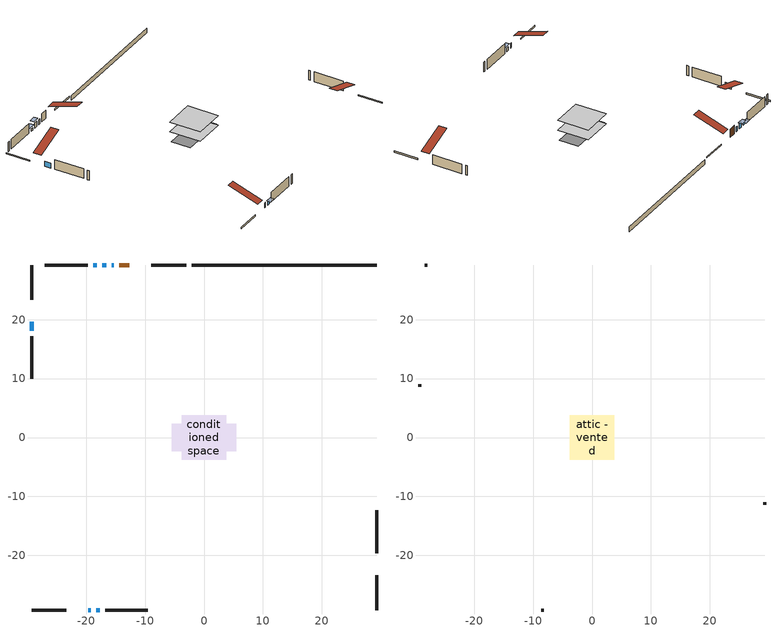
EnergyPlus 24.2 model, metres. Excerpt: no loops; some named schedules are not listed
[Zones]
conditioned space
 floor adiabatic (AdiabaticFloorConstruction): -3.76,-3.76 -3.76,3.76 3.76,3.76 3.76,-3.76 z0.15
 floor foundation (Slab1 construction): -5.5,-2.35 -5.5,2.35 5.5,2.35 5.5,-2.35 z-0.99
 wall outside (RimJoist1 construction): -3.04,29.29 -8.92,29.29 / -29.29,-29.29 -23.4,-29.29 / -29.29,29.29 -29.29,23.4 / 29.29,-29.29 29.29,-23.4 z0.15:0.45
 wall outside (AdiabaticWallConstruction 1): -12.71,29.29 -14.39,29.29 z0.15:2.18
 wall outside (AdiabaticWallConstruction): -29.29,19.61 -29.29,18.1 / -15.32,29.29 -15.64,29.29 / -19.62,-29.29 -19.24,-29.29 z0.15:1.37; -16.56,29.29 -17.3,29.29 z0.15:1.52; -18.23,29.29 -18.84,29.29 z0.15:0.79; -18.31,-29.29 -17.68,-29.29 z0.15:1.01
 wall outside (Wall1 construction): -19.77,29.29 -27.01,29.29 / -16.75,-29.29 -9.51,-29.29 / -29.29,17.17 -29.29,9.93 / 29.29,-19.61 29.29,-12.38 z0.15:2.59
 wall foundation (FoundationWall1 construction): 29.29,29.29 -2.11,29.29 z-0.99:0.15
 window (WindowConstruction): -29.29,19.61 -29.29,18.1 z0.15:1.37
 window (WindowConstruction 1): -15.32,29.29 -15.64,29.29 z0.15:1.37
 window (WindowConstruction 2): -16.57,29.29 -17.3,29.29 z0.15:1.52
 window (WindowConstruction 3): -18.23,29.29 -18.84,29.29 z0.15:0.78
 window (WindowConstruction 4): -19.61,-29.29 -19.24,-29.29 z0.15:1.37
 window (WindowConstruction 5): -18.31,-29.29 -17.68,-29.29 z0.15:1.01
 door (Door): -12.71,29.29 -14.39,29.29 z0.15:2.18
 ceiling adiabatic (AdiabaticFloorConstruction): 3.76,-3.76 3.76,3.76 -3.76,3.76 -3.76,-3.76 z0.15
attic - vented
 floor to conditioned space (Floor1 construction Reversed): -3.76,-3.76 -3.76,3.76 3.76,3.76 3.76,-3.76 z2.59
 wall outside (Wall2 construction): -27.94,29.29 -28.36,29.29 / -8.58,-29.29 -8.16,-29.29 / -29.29,9 -29.29,8.58 / 29.29,-11.45 29.29,-11.03 z0.15:2.59
 roof outside (Roof1 construction): -11.78,29.29,2.59 -11.78,21.97,5.03 -9.85,21.97,5.03 -9.85,29.29,2.59; -20.54,-29.29,2.59 -20.54,-21.97,5.03 -22.47,-21.97,5.03 -22.47,-29.29,2.59; -29.29,20.54,2.59 -21.97,20.54,5.03 -21.97,22.47,5.03 -29.29,22.47,2.59; 29.29,-20.54,2.59 21.97,-20.54,5.03 21.97,-22.47,5.03 29.29,-22.47,2.59
shading: -17.76,29.29 -16.1,29.29 -16.1,30.2 -17.76,30.2 z1.98; -19.3,29.29 -17.77,29.29 -17.77,30.2 -19.3,30.2 z1.24; -17.22,-29.29 -18.77,-29.29 -18.77,-30.2 -17.22,-30.2 z1.47
[Building]
Building 1: Terrain=Suburbs
[Site:Location]
London AP_ON: Latitude {deg}=43.03; Longitude {deg}=-81.15; Time Zone {hr}=-5; Elevation {m}=278; Keep Site Location Information=Yes
[Site:GroundTemperature:Shallow]
3.98693, 1.93205, 1.76749, 2.74264, 6.6573, 10.5537, 13.9317, 16.0716, 16.2534, 14.513, 11.2211, 7.44421
[Site:WaterMainsTemperature]
Calculation Method=Schedule; Temperature Schedule=mains temperature schedule
[Material] Roughness=Rough; Thermal Absorptance=0.9
Name | Thickness {m} | Conductivity {W/m-K} | Density {kg/m3} | Specific Heat {J/kg-K} | Solar Absorptance | Visible Absorptance
asphalt or fiberglass shingles | 0.00635 | 0.162714 | 1121.4 | 1465.45 | 0.4 | 0.4
ceiling loosefill ins | 0.169333 | 0.0480833 | 16.02 | 1046.75 | 0.7 | 0.7
ceiling stud and cavity | 0.1397 | 0.177487 | 65.682 | 1177.47 | 0.7 | 0.7
concrete 4.0 in. | 0.1016 | 1.803125 | 2242.8 | 837.4 | 0.7 | 0.7
concrete 8.0 in. | 0.2032 | 1.803125 | 2242.8 | 837.4 | 0.7 | 0.7
door material | 0.04445 | 0.053851 | 512.64 | 1214.23 | 0.7 | 0.7
floor covering | 0.0127 | 0.0433444 | 54.468 | 1339.84 | 0.6 | 0.6
floor rigid ins; wall rigid ins | 0.512978 | 0.029427 | 32.04 | 1214.23 | 0.7 | 0.7
floor stud and cavity | 0.1397 | 1.75129 | 37.0049 | 1207.88 | 0.7 | 0.7
furniture material conditioned space 1 | 0.1524 | 0.115458 | 640.8 | 1214.23 | 0.6 | 0.6
gypsum board | 0.0127 | 0.160291 | 801 | 837.4 | 0.6 | 0.6
osb sheathing 0.5 in. | 0.0127 | 0.115458 | 512.64 | 1214.23 | 0.7 | 0.7
osb sheathing 0.75 in. | 0.01905 | 0.115458 | 512.64 | 1214.23 | 0.7 | 0.7
rim joist stud and cavity | 0.0508 | 24.0425 | 6.31874 | 1174.65 | 0.6 | 0.6
wall stud and cavity | 0.1397 | 0.115654 | 139.0536 | 1170.24 | 0.7 | 0.7
wall stud and cavity 1 | 0.0889 | 6.9971 | 50.32683 | 1063.81 | 0.6 | 0.6
wall stud and cavity 2 | 0.0889 | 0.380278 | 52.3479 | 1209.89 | 0.7 | 0.7
wall stud and cavity 3 | 0.0889 | 0.391764 | 83.0341 | 1211.67 | 0.7 | 0.7
wood siding | 0.0254 | 0.102417 | 544.68 | 1172.36 | 0.4 | 0.4
wood siding 1 | 0.00254 | 0.102417 | 544.68 | 1172.36 | 0.4 | 0.4
wood siding 2; wood siding 3; wood siding 4 | 0.0254 | 0.102417 | 544.68 | 1172.36 | 0.7 | 0.7
[WindowMaterial:SimpleGlazingSystem]
Name | U-Factor {W/m2-K} | Solar Heat Gain Coefficient
WindowMaterial | 3.95416 | 0.67
WindowMaterial 1 | 4.43054 | 0.64
WindowMaterial 2 | 3.89568 | 0.68
WindowMaterial 3 | 4.31755 | 0.65
WindowMaterial 4 | 4.20513 | 0.66
[Construction]
AdiabaticFloorConstruction: floor stud and cavity, floor rigid ins, osb sheathing 0.75 in., floor covering
AdiabaticWallConstruction: wood siding 3, wall rigid ins, wall stud and cavity 2, gypsum board
AdiabaticWallConstruction 1: wood siding 4, wall rigid ins, wall stud and cavity 2, gypsum board
Door: door material
Floor1 construction Reversed: gypsum board, ceiling stud and cavity, ceiling loosefill ins
FoundationWall1 construction: concrete 8.0 in.
furniture construction conditioned space 1: furniture material conditioned space 1
PartitionWallConstruction: gypsum board, wall stud and cavity 3, gypsum board
RimJoist1 construction: wood siding 2, rim joist stud and cavity
Roof1 construction: asphalt or fiberglass shingles
Slab1 construction: concrete 4.0 in.
Wall1 construction: wood siding, osb sheathing 0.5 in., wall stud and cavity, gypsum board
Wall2 construction: wood siding 1, wall stud and cavity 1
WindowConstruction: WindowMaterial
WindowConstruction 1; WindowConstruction 3: WindowMaterial 1
WindowConstruction 2: WindowMaterial 2
WindowConstruction 4: WindowMaterial 3
WindowConstruction 5: WindowMaterial 4
[Zone] Multiplier=1; Part of Total Floor Area=Yes
Name | Volume {m3}
attic - vented | 22.3772
conditioned space | 195
[Space]
Name | Zone | Volume {m3}
attic - vented 1 | attic - vented | 22.3772
conditioned space 1 | conditioned space | 195
[ZoneInfiltration:EffectiveLeakageArea]
infil attic - vented 1: Zone or Space=attic - vented 1; Schedule=Always On Discrete; Effective Air Leakage Area {cm2}=2465.02; Stack Coefficient=0.000339249; Wind Coefficient=1.24446e-05
[ZoneMixing]
whole house fan mix: Zone or Space=attic - vented; Schedule=Always On Continuous; Design Flow Rate Calculation Method=Flow/Zone; Design Flow Rate {m3/s}=0; Source Zone or Space=conditioned space
[SurfaceProperty:ExposedFoundationPerimeter]
Slab1: Exposed Perimeter Calculation Method=TotalExposedPerimeter; Total Exposed Perimeter {m}=31.395
[InternalMass] Zone or ZoneList=conditioned space; Space or SpaceList=conditioned space 1
Name | Construction | Surface Area {m2}
furniture mass conditioned space 1 | furniture construction conditioned space 1 | 43.2798
partition wall mass | PartitionWallConstruction | 108.2
[Lights]
interior lighting: Zone or ZoneList or Space or SpaceList=conditioned space 1; Schedule=interior lighting schedule; Design Level Calculation Method=LightingLevel; Lighting Level {W}=343.2; Return Air Fraction=0; Fraction Radiant=0.6; Fraction Visible=0.2; Fraction Replaceable=1
[People]
occupants: Zone or ZoneList or Space or SpaceList=conditioned space 1; Number of People Schedule=occupants schedule; Number of People Calculation Method=People; Number of People=3; Fraction Radiant=0.314171; Sensible Heat Fraction=0.56303; Activity Level Schedule=occupants activity schedule; Carbon Dioxide Generation Rate {m3/s-W}=0; Enable ASHRAE 55 Comfort Warnings=No; Mean Radiant Temperature Calculation Type=EnclosureAveraged
[ElectricEquipment] Zone or ZoneList or Space or SpaceList=conditioned space 1; Design Level Calculation Method=EquipmentLevel
Name | Schedule | Design Level {W} | Fraction Latent | Fraction Radiant | Fraction Lost
clothes dryer | clothes dryer schedule | 140.772 | 0.015 | 0.081 | 0.85
clothes washer | clothes washer schedule | 32.1985 | 0.03 | 0.162 | 0.7
cooking range | cooking range schedule | 215.147 | 0.08 | 0.432 | 0.2
dishwasher | dishwasher schedule | 66.8632 | 0.3 | 0.18 | 0.4
fridge | fridge schedule | 72.9452 | 0 | 0.6 | 0
mech vent bath fan 0 | mech vent bath fan 0 schedule | 50.2 | 0 | 0 | 1
mech vent house fan | mech vent house fan schedule | 0 | 0 | 0 | 1
mech vent house fan cfis | mech vent house fan cfis schedule | 0 | 0 | 0 | 0
misc plug loads | misc plug loads schedule | 494.7 | 0.045 | 0.513 | 0.1
whole house fan | Always On Discrete | 0 | 0 | 0 | 1
[OtherEquipment] Zone or ZoneList or Space or SpaceList=conditioned space 1; Design Level Calculation Method=EquipmentLevel
Name | Fuel Type | Schedule | Design Level {W} | Fraction Latent | Fraction Radiant | Fraction Lost
clothes dryer 1 | Electricity | clothes dryer schedule | 0 | 0.015 | 0.081 | 0.85
cooking range 1 | Electricity | cooking range schedule | 0 | 0.08 | 0.432 | 0.2
general water use latent | None | general water use schedule | 62.594 | 1 | 0 | 0
general water use sensible | None | general water use schedule | -61.6891 | 0 | 0.6 | 0
mech vent house fan latent load | None | Always On Discrete | 0 | 1 | 0 | 0
mech vent house fan sensible load | None | Always On Discrete | 0 | 0 | 0 | 0
water heater energy adjustment1 | Electricity | Always On Discrete | 0.01 | 0 | 0 | 1
[ZoneInfiltration:DesignFlowRate] Zone or ZoneList or Space or SpaceList=conditioned space 1; Schedule=Always On Discrete; Design Flow Rate Calculation Method=Flow/Zone; Design Flow Rate {m3/s}=0
infil flow; natural vent flow; whole house fan flow
[ZoneControl:Thermostat]
conditioned space Thermostat: Zone or ZoneList=conditioned space; Control Type Schedule=conditioned space Thermostat Schedule; Control 1=conditioned space temperature setpoint; Temperature Difference Between Cutout And Setpoint {deltaC}=0
[ZoneHVAC:Baseboard:Convective:Electric]
electric baseboard: Availability Schedule=Always On Discrete; Heating Design Capacity {W}=12781.4; Efficiency=1
[Zone equipment]
conditioned space: electric baseboard
[Foundation:Kiva]
Foundation Kiva 1: Initial Indoor Air Temperature {C}=18; Wall Height Above Grade {m}=0.150023; Wall Depth Below Slab {m}=0.2032
[Foundation:Kiva:Settings]
Soil Conductivity {W/m-K}=0.849921; Soil Density {kg/m3}=1842.3; Soil Specific Heat {J/kg-K}=418.7; Ground Solar Absorptivity=0.9; Ground Thermal Absorptivity=0.9; Ground Surface Roughness {m}=0.03; Far-Field Width {m}=40; Deep-Ground Boundary Condition=ZeroFlux; Deep-Ground Depth {m}=40; Minimum Cell Dimension {m}=0.2; Maximum Cell Growth Coefficient=3; Simulation Timestep=Timestep
[Exterior:Lights]
exterior lighting: Schedule=exterior lighting schedule; Design Level {W}=75.6
[EnergyManagementSystem:GlobalVariable]
infil_program_Qfan
infil_program_Qinf
natural_vent_program_Qnv
natural_vent_program_Qwhf
[EnergyManagementSystem:Sensor]
Name | Output:Variable or Output:Meter Index Key | Output:Variable or Output:Meter
airflow_gain | infil flow | Infiltration Sensible Heat Gain Energy
airflow_gain_1 | natural vent flow | Infiltration Sensible Heat Gain Energy
airflow_gain_2 | whole house fan flow | Infiltration Sensible Heat Gain Energy
airflow_loss | infil flow | Infiltration Sensible Heat Loss Energy
airflow_loss_1 | natural vent flow | Infiltration Sensible Heat Loss Energy
airflow_loss_2 | whole house fan flow | Infiltration Sensible Heat Loss Energy
clg_load_cond |  | Cooling:EnergyTransfer:Zone:CONDITIONED SPACE
clg_sp_s; clg_sp_s_1 | cooling setpoint | Schedule Value
clothes_dryer_exhaust_0_sch_s | clothes dryer exhaust 0 schedule | Schedule Value
conditioned_space_clg_unmet_s | conditioned space | Zone Cooling Setpoint Not Met Time
conditioned_space_htg_unmet_s | conditioned space | Zone Heating Setpoint Not Met Time
cool_season | cooling season schedule | Schedule Value
fridge_tin_s; tin_s; tin_s_1 | conditioned space | Zone Mean Air Temperature
htg_load_cond |  | Heating:EnergyTransfer:Zone:CONDITIONED SPACE
htg_sp_s; htg_sp_s_1 | heating setpoint | Schedule Value
ig_ee_conv | clothes dryer | Electric Equipment Convective Heating Energy
ig_ee_conv_2 | cooking range | Electric Equipment Convective Heating Energy
ig_ee_conv_4 | fridge | Electric Equipment Convective Heating Energy
ig_ee_conv_5 | misc plug loads | Electric Equipment Convective Heating Energy
ig_ee_conv_6 | whole house fan | Electric Equipment Convective Heating Energy
ig_ee_rad | clothes dryer | Electric Equipment Radiant Heating Energy
ig_ee_rad_2 | cooking range | Electric Equipment Radiant Heating Energy
ig_ee_rad_4 | fridge | Electric Equipment Radiant Heating Energy
ig_ee_rad_5 | misc plug loads | Electric Equipment Radiant Heating Energy
ig_ee_rad_6 | whole house fan | Electric Equipment Radiant Heating Energy
ig_lgt_conv | interior lighting | Lights Convective Heating Energy
ig_lgt_rad | interior lighting | Lights Radiant Heating Energy
ig_lgt_vis | interior lighting | Lights Visible Radiation Heating Energy
ig_oe_conv | clothes dryer 1 | Other Equipment Convective Heating Energy
ig_oe_conv_1 | cooking range 1 | Other Equipment Convective Heating Energy
ig_oe_conv_2 | general water use latent | Other Equipment Convective Heating Energy
ig_oe_conv_3 | general water use sensible | Other Equipment Convective Heating Energy
ig_oe_conv_4 | water heater energy adjustment1 | Other Equipment Convective Heating Energy
ig_oe_rad | clothes dryer 1 | Other Equipment Radiant Heating Energy
ig_oe_rad_1 | cooking range 1 | Other Equipment Radiant Heating Energy
ig_oe_rad_2 | general water use latent | Other Equipment Radiant Heating Energy
ig_oe_rad_3 | general water use sensible | Other Equipment Radiant Heating Energy
ig_oe_rad_4 | water heater energy adjustment1 | Other Equipment Radiant Heating Energy
ig_ppl_conv | occupants | People Convective Heating Energy
ig_ppl_rad | occupants | People Radiant Heating Energy
im_conv | furniture mass conditioned space 1 | Surface Inside Face Convection Heat Gain Energy
im_conv_1 | partition wall mass | Surface Inside Face Convection Heat Gain Energy
im_ig | furniture mass conditioned space 1 | Surface Inside Face Internal Gains Radiation Heat Gain Energy
im_ig_1 | partition wall mass | Surface Inside Face Internal Gains Radiation Heat Gain Energy
im_lgt | furniture mass conditioned space 1 | Surface Inside Face Lights Radiation Heat Gain Energy
im_lgt_1 | partition wall mass | Surface Inside Face Lights Radiation Heat Gain Energy
im_sol | furniture mass conditioned space 1 | Surface Inside Face Solar Radiation Heat Gain Energy
im_sol_1 | partition wall mass | Surface Inside Face Solar Radiation Heat Gain Energy
im_surf | furniture mass conditioned space 1 | Surface Inside Face Net Surface Thermal Radiation Heat Gain Energy
im_surf_1 | partition wall mass | Surface Inside Face Net Surface Thermal Radiation Heat Gain Energy
mech_vent_bath_fan_0_sch_s | mech vent bath fan 0 schedule | Schedule Value
mv_conv | mech vent bath fan 0 | Electric Equipment Convective Heating Energy
mv_conv_1 | mech vent house fan | Electric Equipment Convective Heating Energy
mv_conv_2 | mech vent house fan cfis | Electric Equipment Convective Heating Energy
mv_conv_3 | mech vent house fan latent load | Other Equipment Convective Heating Energy
mv_conv_4 | mech vent house fan sensible load | Other Equipment Convective Heating Energy
mv_rad | mech vent bath fan 0 | Electric Equipment Radiant Heating Energy
mv_rad_1 | mech vent house fan | Electric Equipment Radiant Heating Energy
mv_rad_2 | mech vent house fan cfis | Electric Equipment Radiant Heating Energy
mv_rad_3 | mech vent house fan latent load | Other Equipment Radiant Heating Energy
mv_rad_4 | mech vent house fan sensible load | Other Equipment Radiant Heating Energy
natural_vent_s | natural vent schedule | Schedule Value
out_pb_s |  | Site Outdoor Air Barometric Pressure
out_wt_s |  | Site Outdoor Air Humidity Ratio
site_vw_s |  | Site Wind Speed
ss_back_out | Window1 | Surface Window Shortwave from Zone Back Out Window Heat Transfer Rate
ss_back_out_1 | Window3 | Surface Window Shortwave from Zone Back Out Window Heat Transfer Rate
ss_back_out_2 | Window4 | Surface Window Shortwave from Zone Back Out Window Heat Transfer Rate
ss_back_out_3 | Window5 | Surface Window Shortwave from Zone Back Out Window Heat Transfer Rate
ss_back_out_4 | Window6 | Surface Window Shortwave from Zone Back Out Window Heat Transfer Rate
ss_back_out_5 | Window7 | Surface Window Shortwave from Zone Back Out Window Heat Transfer Rate
ss_conv | Door1 | Surface Inside Face Convection Heat Gain Energy
ss_conv_1 | Window1 | Surface Inside Face Convection Heat Gain Energy
ss_conv_2 | Window3 | Surface Inside Face Convection Heat Gain Energy
ss_conv_3 | Window4 | Surface Inside Face Convection Heat Gain Energy
ss_conv_4 | Window5 | Surface Inside Face Convection Heat Gain Energy
ss_conv_5 | Window6 | Surface Inside Face Convection Heat Gain Energy
ss_conv_6 | Window7 | Surface Inside Face Convection Heat Gain Energy
ss_ig | Door1 | Surface Inside Face Internal Gains Radiation Heat Gain Energy
ss_ig_1 | Window1 | Surface Inside Face Internal Gains Radiation Heat Gain Energy
ss_ig_2 | Window3 | Surface Inside Face Internal Gains Radiation Heat Gain Energy
ss_ig_3 | Window4 | Surface Inside Face Internal Gains Radiation Heat Gain Energy
ss_ig_4 | Window5 | Surface Inside Face Internal Gains Radiation Heat Gain Energy
ss_ig_5 | Window6 | Surface Inside Face Internal Gains Radiation Heat Gain Energy
ss_ig_6 | Window7 | Surface Inside Face Internal Gains Radiation Heat Gain Energy
ss_lgt | Door1 | Surface Inside Face Lights Radiation Heat Gain Energy
ss_sol | Door1 | Surface Inside Face Solar Radiation Heat Gain Energy
ss_surf | Door1 | Surface Inside Face Net Surface Thermal Radiation Heat Gain Energy
ss_surf_1 | Window1 | Surface Inside Face Net Surface Thermal Radiation Heat Gain Energy
ss_surf_2 | Window3 | Surface Inside Face Net Surface Thermal Radiation Heat Gain Energy
ss_surf_3 | Window4 | Surface Inside Face Net Surface Thermal Radiation Heat Gain Energy
ss_surf_4 | Window5 | Surface Inside Face Net Surface Thermal Radiation Heat Gain Energy
ss_surf_5 | Window6 | Surface Inside Face Net Surface Thermal Radiation Heat Gain Energy
ss_surf_6 | Window7 | Surface Inside Face Net Surface Thermal Radiation Heat Gain Energy
ss_trans_in | Window1 | Surface Window Transmitted Solar Radiation Rate
ss_trans_in_1 | Window3 | Surface Window Transmitted Solar Radiation Rate
ss_trans_in_2 | Window4 | Surface Window Transmitted Solar Radiation Rate
ss_trans_in_3 | Window5 | Surface Window Transmitted Solar Radiation Rate
ss_trans_in_4 | Window6 | Surface Window Transmitted Solar Radiation Rate
ss_trans_in_5 | Window7 | Surface Window Transmitted Solar Radiation Rate
ss_trans_out | Window1 | Surface Inside Face Initial Transmitted Diffuse Transmitted Out Window Solar Radiation Rate
ss_trans_out_1 | Window3 | Surface Inside Face Initial Transmitted Diffuse Transmitted Out Window Solar Radiation Rate
ss_trans_out_2 | Window4 | Surface Inside Face Initial Transmitted Diffuse Transmitted Out Window Solar Radiation Rate
ss_trans_out_3 | Window5 | Surface Inside Face Initial Transmitted Diffuse Transmitted Out Window Solar Radiation Rate
ss_trans_out_4 | Window6 | Surface Inside Face Initial Transmitted Diffuse Transmitted Out Window Solar Radiation Rate
ss_trans_out_5 | Window7 | Surface Inside Face Initial Transmitted Diffuse Transmitted Out Window Solar Radiation Rate
s_conv | Floor1 | Surface Inside Face Convection Heat Gain Energy
s_conv_1 | FoundationWall1 | Surface Inside Face Convection Heat Gain Energy
s_conv_10 | Wall1:180 | Surface Inside Face Convection Heat Gain Energy
s_conv_11 | Wall1:270 | Surface Inside Face Convection Heat Gain Energy
s_conv_12 | Wall1:90 | Surface Inside Face Convection Heat Gain Energy
s_conv_2 | inferred conditioned ceiling | Surface Inside Face Convection Heat Gain Energy
s_conv_3 | inferred conditioned floor | Surface Inside Face Convection Heat Gain Energy
s_conv_4 | RimJoist1:0 | Surface Inside Face Convection Heat Gain Energy
s_conv_5 | RimJoist1:180 | Surface Inside Face Convection Heat Gain Energy
s_conv_6 | RimJoist1:270 | Surface Inside Face Convection Heat Gain Energy
s_conv_7 | RimJoist1:90 | Surface Inside Face Convection Heat Gain Energy
s_conv_8 | Slab1 | Surface Inside Face Convection Heat Gain Energy
s_conv_9 | Wall1:0 | Surface Inside Face Convection Heat Gain Energy
s_ig | Floor1 | Surface Inside Face Internal Gains Radiation Heat Gain Energy
s_ig_1 | FoundationWall1 | Surface Inside Face Internal Gains Radiation Heat Gain Energy
s_ig_10 | Wall1:180 | Surface Inside Face Internal Gains Radiation Heat Gain Energy
s_ig_11 | Wall1:270 | Surface Inside Face Internal Gains Radiation Heat Gain Energy
s_ig_12 | Wall1:90 | Surface Inside Face Internal Gains Radiation Heat Gain Energy
s_ig_2 | inferred conditioned ceiling | Surface Inside Face Internal Gains Radiation Heat Gain Energy
s_ig_3 | inferred conditioned floor | Surface Inside Face Internal Gains Radiation Heat Gain Energy
s_ig_4 | RimJoist1:0 | Surface Inside Face Internal Gains Radiation Heat Gain Energy
s_ig_5 | RimJoist1:180 | Surface Inside Face Internal Gains Radiation Heat Gain Energy
s_ig_6 | RimJoist1:270 | Surface Inside Face Internal Gains Radiation Heat Gain Energy
s_ig_7 | RimJoist1:90 | Surface Inside Face Internal Gains Radiation Heat Gain Energy
s_ig_8 | Slab1 | Surface Inside Face Internal Gains Radiation Heat Gain Energy
s_ig_9 | Wall1:0 | Surface Inside Face Internal Gains Radiation Heat Gain Energy
s_lgt | Floor1 | Surface Inside Face Lights Radiation Heat Gain Energy
s_lgt_1 | FoundationWall1 | Surface Inside Face Lights Radiation Heat Gain Energy
s_lgt_10 | Wall1:180 | Surface Inside Face Lights Radiation Heat Gain Energy
s_lgt_11 | Wall1:270 | Surface Inside Face Lights Radiation Heat Gain Energy
s_lgt_12 | Wall1:90 | Surface Inside Face Lights Radiation Heat Gain Energy
s_lgt_2 | inferred conditioned ceiling | Surface Inside Face Lights Radiation Heat Gain Energy
s_lgt_3 | inferred conditioned floor | Surface Inside Face Lights Radiation Heat Gain Energy
s_lgt_4 | RimJoist1:0 | Surface Inside Face Lights Radiation Heat Gain Energy
s_lgt_5 | RimJoist1:180 | Surface Inside Face Lights Radiation Heat Gain Energy
s_lgt_6 | RimJoist1:270 | Surface Inside Face Lights Radiation Heat Gain Energy
s_lgt_7 | RimJoist1:90 | Surface Inside Face Lights Radiation Heat Gain Energy
s_lgt_8 | Slab1 | Surface Inside Face Lights Radiation Heat Gain Energy
s_lgt_9 | Wall1:0 | Surface Inside Face Lights Radiation Heat Gain Energy
s_sol | Floor1 | Surface Inside Face Solar Radiation Heat Gain Energy
s_sol_1 | FoundationWall1 | Surface Inside Face Solar Radiation Heat Gain Energy
s_sol_10 | Wall1:180 | Surface Inside Face Solar Radiation Heat Gain Energy
s_sol_11 | Wall1:270 | Surface Inside Face Solar Radiation Heat Gain Energy
s_sol_12 | Wall1:90 | Surface Inside Face Solar Radiation Heat Gain Energy
s_sol_2 | inferred conditioned ceiling | Surface Inside Face Solar Radiation Heat Gain Energy
s_sol_3 | inferred conditioned floor | Surface Inside Face Solar Radiation Heat Gain Energy
s_sol_4 | RimJoist1:0 | Surface Inside Face Solar Radiation Heat Gain Energy
s_sol_5 | RimJoist1:180 | Surface Inside Face Solar Radiation Heat Gain Energy
s_sol_6 | RimJoist1:270 | Surface Inside Face Solar Radiation Heat Gain Energy
s_sol_7 | RimJoist1:90 | Surface Inside Face Solar Radiation Heat Gain Energy
s_sol_8 | Slab1 | Surface Inside Face Solar Radiation Heat Gain Energy
s_sol_9 | Wall1:0 | Surface Inside Face Solar Radiation Heat Gain Energy
s_surf | Floor1 | Surface Inside Face Net Surface Thermal Radiation Heat Gain Energy
s_surf_1 | FoundationWall1 | Surface Inside Face Net Surface Thermal Radiation Heat Gain Energy
s_surf_10 | Wall1:180 | Surface Inside Face Net Surface Thermal Radiation Heat Gain Energy
s_surf_11 | Wall1:270 | Surface Inside Face Net Surface Thermal Radiation Heat Gain Energy
s_surf_12 | Wall1:90 | Surface Inside Face Net Surface Thermal Radiation Heat Gain Energy
s_surf_2 | inferred conditioned ceiling | Surface Inside Face Net Surface Thermal Radiation Heat Gain Energy
s_surf_3 | inferred conditioned floor | Surface Inside Face Net Surface Thermal Radiation Heat Gain Energy
s_surf_4 | RimJoist1:0 | Surface Inside Face Net Surface Thermal Radiation Heat Gain Energy
s_surf_5 | RimJoist1:180 | Surface Inside Face Net Surface Thermal Radiation Heat Gain Energy
s_surf_6 | RimJoist1:270 | Surface Inside Face Net Surface Thermal Radiation Heat Gain Energy
s_surf_7 | RimJoist1:90 | Surface Inside Face Net Surface Thermal Radiation Heat Gain Energy
s_surf_8 | Slab1 | Surface Inside Face Net Surface Thermal Radiation Heat Gain Energy
s_surf_9 | Wall1:0 | Surface Inside Face Net Surface Thermal Radiation Heat Gain Energy
tout_s | conditioned space | Zone Outdoor Air Drybulb Temperature
win_s | conditioned space | Zone Air Humidity Ratio
[EnergyManagementSystem:Actuator]
Name | Actuated Component Unique | Actuated Component Type | Actuated Component Control Type
fridge_schedule_act | fridge schedule | Schedule:Constant | Schedule Value
infil_flow_act | infil flow | Zone Infiltration | Air Exchange Flow Rate
mech_vent_house_fan_cfis_act | mech vent house fan cfis | ElectricEquipment | Electricity Rate
mech_vent_house_fan_latent_load_act | mech vent house fan latent load | OtherEquipment | Power Level
mech_vent_house_fan_sensible_load_act | mech vent house fan sensible load | OtherEquipment | Power Level
natural_vent_flow_act | natural vent flow | Zone Infiltration | Air Exchange Flow Rate
water_heater_ec_adj_act | water heater energy adjustment1 | OtherEquipment | Power Level
whole_house_fan_act | whole house fan | ElectricEquipment | Electricity Rate
whole_house_fan_flow_act | whole house fan flow | Zone Infiltration | Air Exchange Flow Rate
whole_house_fan_mix_act | whole house fan mix | ZoneMixing | Air Exchange Flow Rate
